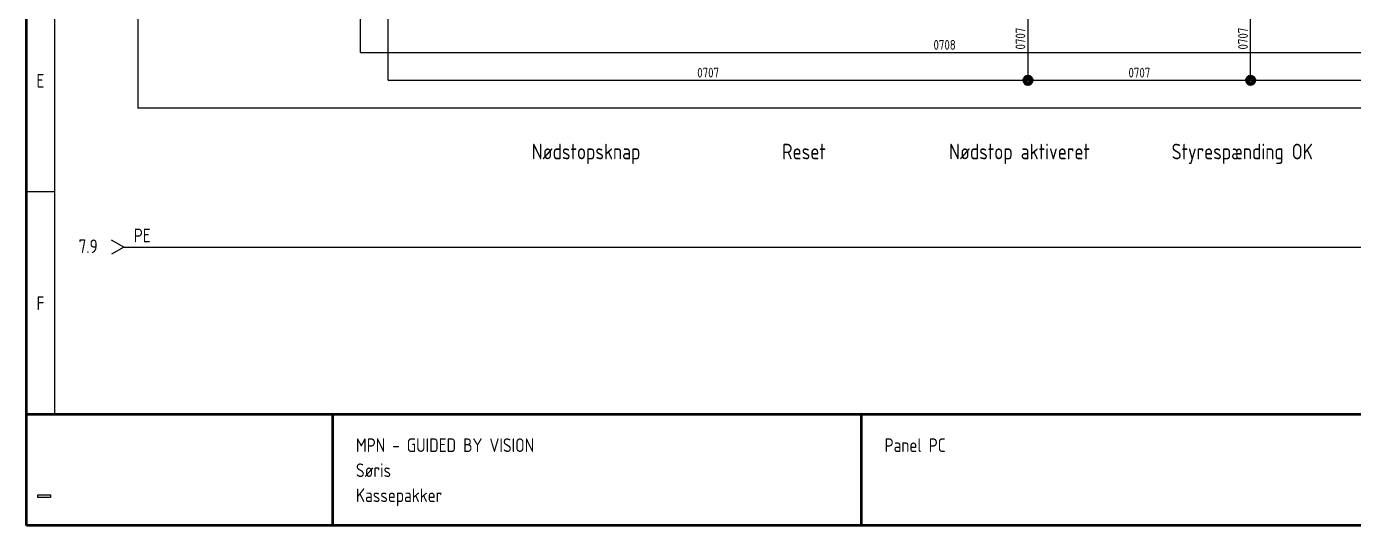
# Model space of a CAD drawing. Header units: millimetres. Extents: x 10 to 410, y 10 to 275.
# Drawn here: x 10 to 248.5, y 10 to 99.7 of the extents above; entities that cross this region are included whole.
import ezdxf
from ezdxf.enums import TextEntityAlignment as Align

# ---------------------------------------------------------------- set-up
doc = ezdxf.new("R2010")
doc.units = ezdxf.units.MM
doc.linetypes.add('Caddy_Solid', pattern=[0])
doc.styles.add('Caddy_Vectorfont1p', font='isocp___.ttf', dxfattribs={"width": 0.9})
picture_1 = doc.add_image_def('image1.bmp', size_in_pixel=(51, 10))

# ---------------------------------------------------------------- blocks, each defined once
blk = doc.blocks.new('Blk1')
at = {"linetype": 'Caddy_Solid', "lineweight": 50}
for p, q in [((10, 10), (10, 275)), ((10, 30), (410, 30)), ((65, 30), (65, 10)), ((160, 30), (160, 10)), ((410, 10), (10, 10))]:
    blk.add_line(p, q, dxfattribs=at)
at = {"linetype": 'Caddy_Solid', "lineweight": 25}
for p, q in [((15, 270), (15, 30)), ((10, 70), (15, 70)), ((10, 30), (15, 30))]:
    blk.add_line(p, q, dxfattribs=at)
at = {"lineweight": 25, "style": 'Caddy_Vectorfont1p', "width": 0.9}
for s, p in [('E', (12.5, 88.7)), ('F', (12.5, 48.7))]:
    blk.add_text(s, height=2.45, dxfattribs=at).set_placement(p, align=Align.CENTER)
for s, p in [('MPN - GUIDED BY VISION', (69.2, 23.2)), ('Panel PC', (164.2, 23.2)), ('Søris', (69.2, 18.7)), ('Kassepakker', (69.2, 14.2))]:
    blk.add_text(s, height=2.45, dxfattribs=at).set_placement(p)
image = blk.add_image(picture_1, insert=(12, 15), size_in_units=(2.32, 0.484))
blk = doc.blocks.new('Blk10')
at = {"linetype": 'Caddy_Solid', "lineweight": 25}
for q in [(25.25, 61.25), (25.25, 58.75)]:
    blk.add_line((27.5, 60), q, dxfattribs=at)
at = {"lineweight": 25, "style": 'Caddy_Vectorfont1p', "width": 0.9, "flags": 1}
for tag, p in [('$TAG140020', (29.27, 67.9)), ('$TAG140050', (29.27, 64.4))]:
    blk.add_attdef(tag, p, '', height=2.45, dxfattribs=at)
at = {"lineweight": 25, "style": 'Caddy_Vectorfont1p', "width": 0.9}
blk.add_attdef('$TAG160010', (29.27, 60.9), '', height=2.45, dxfattribs=at)
blk.add_attdef('$TAG160500', text='', height=2.45, dxfattribs=at).set_placement((22.79, 58.95), align=Align.RIGHT)

msp = doc.modelspace()

# ---------------------------------------------------------------- linework, layer by layer
at = {"linetype": 'Caddy_Solid', "lineweight": 25}
for p, q in [((30, 125), (30, 85)), ((70, 95), (70, 125)), ((75, 90), (75, 125)), ((190, 90), (190, 105)), ((230, 90), (230, 105)), ((70, 95), (280, 95)), ((75, 90), (190, 90)), ((190, 90), (230, 90)), ((230, 90), (285, 90)), ((390, 85), (30, 85)), ((27.5, 60), (290, 60))]:
    msp.add_line(p, q, dxfattribs=at)
at = {"lineweight": 40}
for centre, radius in [((190, 90), 0.8), ((230, 90), 0.8), ((190, 90), 0.6), ((190, 90), 0.4), ((230, 90), 0.6), ((230, 90), 0.4)]:
    msp.add_circle(centre, radius, dxfattribs=at)

# ---------------------------------------------------------------- block references
msp.add_blockref('Blk1', (0, 0, 1))
ref = msp.add_blockref('Blk10', (0, 0, 1))
ref.add_attrib('$TAG160010', 'PE', (29.27, 60.9), dxfattribs={"lineweight": 25, "height": 2.45, "style": 'Caddy_Vectorfont1p', "width": 0.9})
ref.add_attrib('$TAG160500', '7.9', dxfattribs={"lineweight": 25, "height": 2.45, "style": 'Caddy_Vectorfont1p', "width": 0.9}).set_placement((22.79, 58.95), align=Align.RIGHT)

# ---------------------------------------------------------------- texts
at = {"lineweight": 25, "style": 'Caddy_Vectorfont1p', "width": 0.9}
for p in [(189.5, 97.5), (229.5, 97.5)]:
    msp.add_text('0707', height=1.75, rotation=90, dxfattribs=at).set_placement(p, align=Align.CENTER)
for s, p in [('0708', (175, 95.5)), ('0707', (132.5, 90.5)), ('0707', (210, 90.5))]:
    msp.add_text(s, height=1.75, dxfattribs=at).set_placement(p, align=Align.CENTER)
for s, p in [('Nødstopsknap', (100.8, 75.8)), ('Reset', (145.8, 75.8)), ('Nødstop aktiveret', (175.8, 75.8)), ('Styrespænding OK', (215.8, 75.8))]:
    msp.add_text(s, height=2.8, dxfattribs=at).set_placement(p)

doc.saveas('drawing.dxf')
